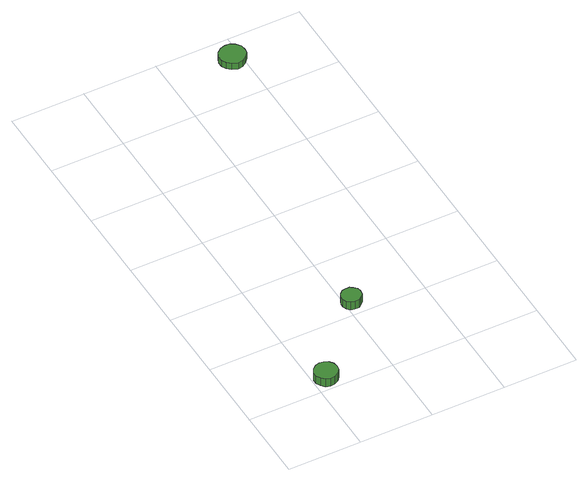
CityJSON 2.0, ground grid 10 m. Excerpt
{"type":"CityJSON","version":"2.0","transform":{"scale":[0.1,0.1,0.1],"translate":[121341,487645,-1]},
"CityObjects":{
"tree1":{"type":"SolitaryVegetationObject","attributes":{"function":"something"},"geometry":[{"type":"MultiSurface","lod":"1","boundaries":[[[0,1,2,3,4,5,6,7,8,9,10,11,12,13,14]],[[15,16,17,18,19,20,21,22,23,24,25,26,27,28,29]],[[0,29,28,1]],[[1,28,27,2]],[[2,27,26,3]],[[3,26,25,4]],[[4,25,24,5]],[[5,24,23,6]],[[6,23,22,7]],[[7,22,21,8]],[[8,21,20,9]],[[9,20,19,10]],[[10,19,18,11]],[[11,18,17,12]],[[12,17,16,13]],[[13,16,15,14]],[[14,15,29,0]]]}]},
"tree2":{"type":"SolitaryVegetationObject","attributes":{"function":"something"},"geometry":[{"type":"MultiSurface","lod":"1","boundaries":[[[30,31,32,33,34,35,36,37,38,39,40,41,42,43,44]],[[45,46,47,48,49,50,51,52,53,54,55,56,57,58,59]],[[30,59,58,31]],[[31,58,57,32]],[[32,57,56,33]],[[33,56,55,34]],[[34,55,54,35]],[[35,54,53,36]],[[36,53,52,37]],[[37,52,51,38]],[[38,51,50,39]],[[39,50,49,40]],[[40,49,48,41]],[[41,48,47,42]],[[42,47,46,43]],[[43,46,45,44]],[[44,45,59,30]]]}]},
"tree3":{"type":"SolitaryVegetationObject","attributes":{"function":"something"},"geometry":[{"type":"MultiSurface","lod":"1","boundaries":[[[60,61,62,63,64,65,66,67,68,69,70,71,72,73,74]],[[75,76,77,78,79,80,81,82,83,84,85,86,87,88,89]],[[60,89,88,61]],[[61,88,87,62]],[[62,87,86,63]],[[63,86,85,64]],[[64,85,84,65]],[[65,84,83,66]],[[66,83,82,67]],[[67,82,81,68]],[[68,81,80,69]],[[69,80,79,70]],[[70,79,78,71]],[[71,78,77,72]],[[72,77,76,73]],[[73,76,75,74]],[[74,75,89,60]]]}]}
},
"vertices":[
[33,20,20],[32,26,20],[28,31,20],[22,34,20],[16,35,20],[10,33,20],[5,29,20],[2,23,20],[2,17,20],[5,11,20],[10,6,20],[16,4,20],[22,5,20],[28,8,20],[32,13,20],[32,13,7],[28,8,7],[22,5,7],[16,4,7],[10,6,7],[5,11,7],[2,17,7],[2,23,7],[5,29,7],[10,33,7],[16,35,7],[22,34,7],[28,31,7],[32,26,7],[33,20,7],
[122,122,20],[121,127,20],[117,131,20],[113,134,20],[107,134,20],[102,133,20],[98,129,20],[96,124,20],[96,119,20],[98,114,20],[102,110,20],[107,109,20],[113,109,20],[117,112,20],[121,116,20],[121,116,7],[117,112,7],[113,109,7],[107,109,7],[102,110,7],[98,114,7],[96,119,7],[96,124,7],[98,129,7],[102,133,7],[107,134,7],[113,134,7],[117,131,7],[121,127,7],[122,122,7],
[204,564,19],[203,571,19],[198,577,19],[192,581,19],[185,581,19],[178,579,19],[172,574,19],[169,567,19],[169,560,19],[172,554,19],[178,549,19],[185,546,19],[192,547,19],[198,551,19],[203,557,19],[203,557,9],[198,551,9],[192,547,9],[185,546,9],[178,549,9],[172,554,9],[169,560,9],[169,567,9],[172,574,9],[178,579,9],[185,581,9],[192,581,9],[198,577,9],[203,571,9],[204,564,9]
]}
